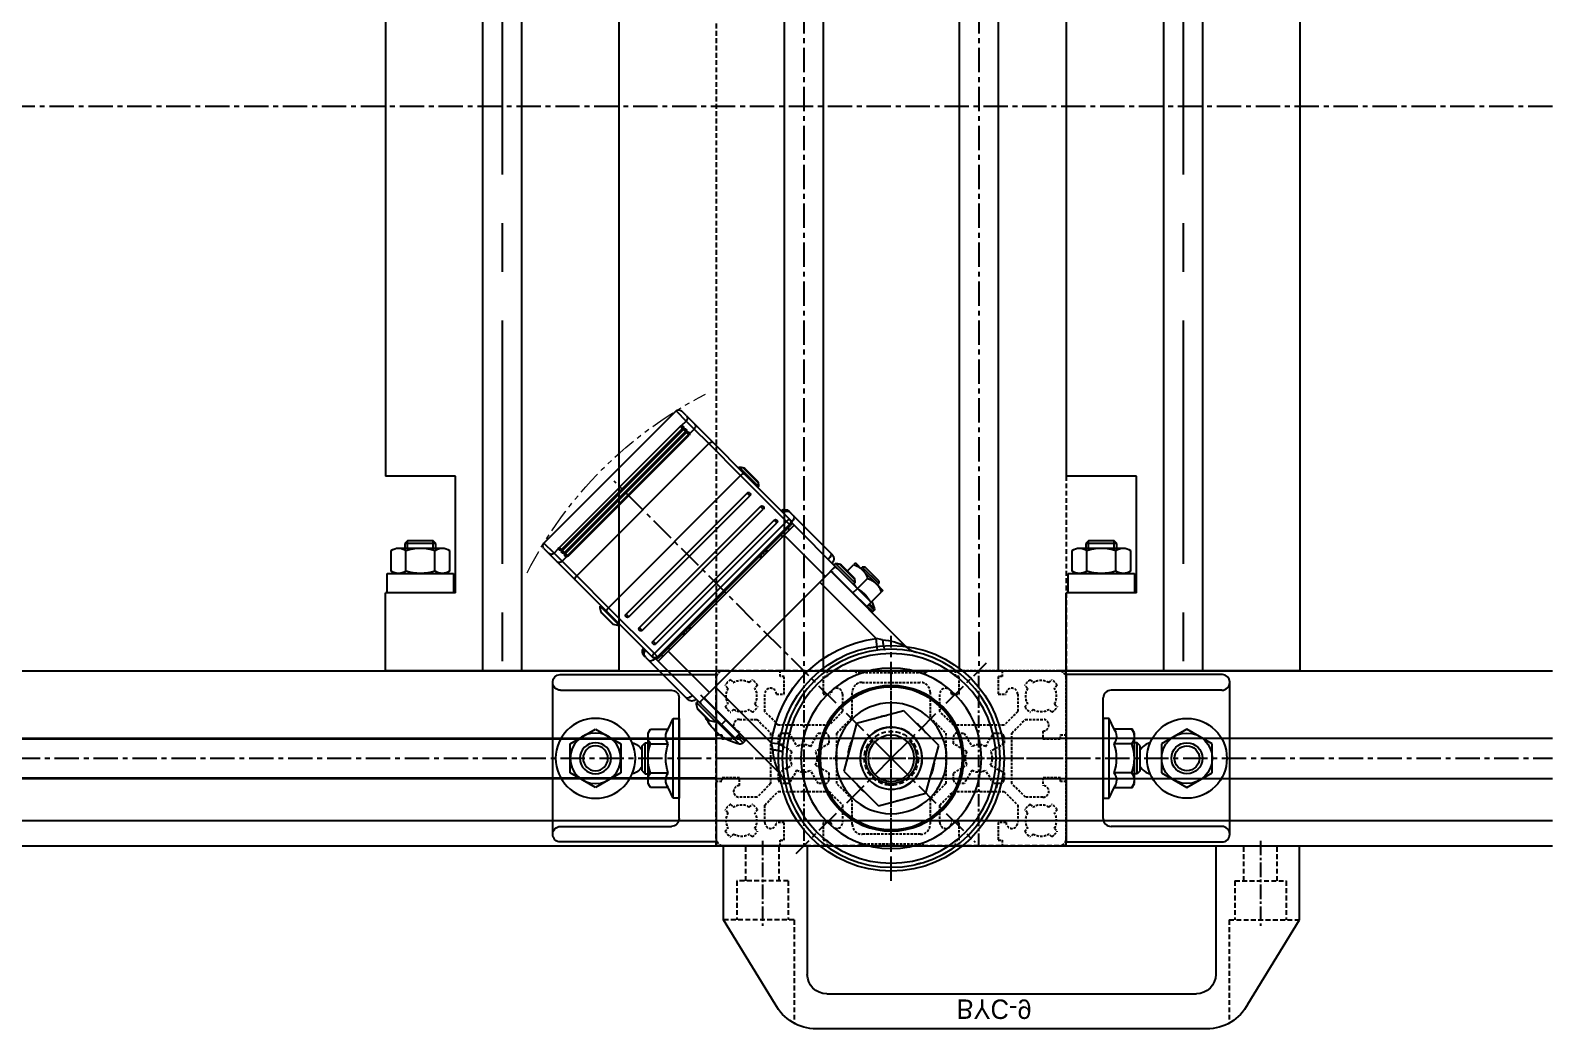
# Model space of a CAD drawing. Header units: inches. Extents: x 0 to 77285, y -118 to 40065.
# Drawn here: x 30708.4 to 31099.6, y 22943.4 to 23200 of the extents above; entities that cross this region are included whole.
import ezdxf

# ---------------------------------------------------------------- set-up
doc = ezdxf.new("R2010")
doc.units = ezdxf.units.IN
doc.header["$LTSCALE"] = 5
doc.header["$MEASUREMENT"] = 0
for name, pattern in [('CENTER', [2, 1.25, -0.25, 0.25, -0.25]), ('CENTER2', [1.125, 0.75, -0.125, 0.125, -0.125]), ('CENTERX2', [4, 2.5, -0.5, 0.5, -0.5]), ('HIDDEN', [0.375, 0.25, -0.125]), ('PHANTOM', [2.5, 1.25, -0.25, 0.25, -0.25, 0.25, -0.25])]:
    doc.linetypes.add(name, pattern=pattern)
for name, color, linetype in [('11', 1, 'CENTER'), ('22', 2, 'HIDDEN'), ('44', 4, 'Continuous'), ('77', 40, 'HIDDEN'), ('99', 181, 'Continuous'), ('A', 8, 'Continuous'), ('B', 123, 'Continuous'), ('G', 231, 'Continuous'), ('T', 3, 'Continuous')]:
    doc.layers.add(name, color=color, linetype=linetype)
doc.layers.add('33', color=3, linetype='PHANTOM', lineweight=9)
doc.styles.add('SCI', font='')
doc.styles.get('SCI').set_extended_font_data('Gulim')

# ---------------------------------------------------------------- blocks, each defined once
blk = doc.blocks.new('A$C2389a0cc')
for p, q in [((0, 60), (20, 60)), ((0, 0), (0, 60)), ((20, 42), (20, 60)), ((20, 42), (20, 60)), ((20, 42.5), (20, 59.5)), ((20, 59.5), (25, 59.5)), ((20, 59.5), (25, 59.5)), ((25, 59.5), (25, 42.5)), ((25, 59.5), (25, 42.5)), ((50, 42), (50, 60)), ((50, 60), (240, 60)), ((240, 42), (240, 60)), ((265, 59.5), (265, 42.5)), ((270, 59.5), (265, 59.5)), ((265, 59.5), (265, 42.5)), ((270, 59.5), (265, 59.5)), ((290, 60), (270, 60)), ((270, 42), (270, 60)), ((270, 42), (270, 60)), ((270, 42.5), (270, 59.5)), ((290, 0), (290, 60)), ((25, 56.63), (25, 45.37)), ((25, 56.63), (25, 45.37)), ((25.58, 58.51), (30.92, 58.51)), ((25.58, 58.51), (30.92, 58.51)), ((31.5, 56.63), (31.5, 45.37)), ((31.5, 56.63), (31.5, 45.37)), ((32.72, 55), (31.5, 55)), ((32.72, 55), (31.5, 55)), ((32.72, 47), (32.72, 55)), ((33.4, 54.32), (32.72, 55)), ((32.72, 47), (32.72, 55)), ((33.4, 54.32), (32.72, 55)), ((256.6, 54.32), (257.28, 55)), ((256.6, 54.32), (257.28, 55)), ((257.28, 47), (257.28, 55)), ((257.28, 55), (258.5, 55)), ((257.28, 47), (257.28, 55)), ((257.28, 55), (258.5, 55)), ((258.5, 56.63), (258.5, 45.37)), ((258.5, 56.63), (258.5, 45.37)), ((264.42, 58.51), (259.08, 58.51)), ((264.42, 58.51), (259.08, 58.51)), ((265, 56.63), (265, 45.37)), ((265, 56.63), (265, 45.37)), ((25.58, 54.75), (30.92, 54.75)), ((25.58, 54.75), (30.92, 54.75)), ((31.5, 54.32), (33.4, 54.32)), ((31.5, 54.32), (33.4, 54.32)), ((33.4, 47.68), (33.4, 54.32)), ((33.4, 47.68), (33.4, 54.32)), ((256.6, 47.68), (256.6, 54.32)), ((258.5, 54.32), (256.6, 54.32)), ((256.6, 47.68), (256.6, 54.32)), ((258.5, 54.32), (256.6, 54.32)), ((264.42, 54.75), (259.08, 54.75)), ((264.42, 54.75), (259.08, 54.75)), ((25.58, 47.25), (30.92, 47.25)), ((25.58, 47.25), (30.92, 47.25)), ((31.5, 47.68), (33.4, 47.68)), ((31.5, 47.68), (33.4, 47.68)), ((31.5, 47), (32.72, 47)), ((31.5, 47), (32.72, 47)), ((32.72, 47), (33.4, 47.68)), ((32.72, 47), (33.4, 47.68)), ((257.28, 47), (256.6, 47.68)), ((258.5, 47.68), (256.6, 47.68)), ((257.28, 47), (256.6, 47.68)), ((258.5, 47.68), (256.6, 47.68)), ((258.5, 47), (257.28, 47)), ((258.5, 47), (257.28, 47)), ((264.42, 47.25), (259.08, 47.25)), ((264.42, 47.25), (259.08, 47.25)), ((30.92, 43.49), (25.58, 43.49)), ((30.92, 43.49), (25.58, 43.49)), ((259.08, 43.49), (264.42, 43.49)), ((259.08, 43.49), (264.42, 43.49)), ((25, 42.5), (20, 42.5)), ((25, 42.5), (20, 42.5)), ((20, 42), (50, 42)), ((270, 42), (240, 42)), ((265, 42.5), (270, 42.5)), ((265, 42.5), (270, 42.5)), ((0, 0), (290, 0))]:
    blk.add_line(p, q)
at = {"color": 252}
for p, q in [((0, 35), (290, 35)), ((0, 25), (290, 25))]:
    blk.add_line(p, q, dxfattribs=at)
for centre, radius, start, end in [((28.32, 56.63), 3.32, 145.6158, 214.3842), ((28.32, 56.63), 3.32, 145.6158, 214.3842), ((28.18, 56.63), 3.32, 325.6158, 34.3842), ((28.18, 56.63), 3.32, 325.6158, 34.3842), ((261.82, 56.63), 3.32, 145.6158, 214.3842), ((261.82, 56.63), 3.32, 145.6158, 214.3842), ((261.68, 56.63), 3.32, 325.6158, 34.3842), ((261.68, 56.63), 3.32, 325.6158, 34.3842), ((37.42, 51), 12.42, 162.412, 197.588), ((37.42, 51), 12.42, 162.412, 197.588), ((19.08, 51), 12.42, 342.412, 17.588), ((19.08, 51), 12.42, 342.412, 17.588), ((270.92, 51), 12.42, 162.412, 197.588), ((270.92, 51), 12.42, 162.412, 197.588), ((252.58, 51), 12.42, 342.412, 17.588), ((252.58, 51), 12.42, 342.412, 17.588), ((28.32, 45.37), 3.32, 145.6158, 214.3842), ((28.32, 45.37), 3.32, 145.6158, 214.3842), ((28.18, 45.37), 3.32, 325.6158, 34.3842), ((28.18, 45.37), 3.32, 325.6158, 34.3842), ((261.82, 45.37), 3.32, 145.6158, 214.3842), ((261.82, 45.37), 3.32, 145.6158, 214.3842), ((261.68, 45.37), 3.32, 325.6158, 34.3842), ((261.68, 45.37), 3.32, 325.6158, 34.3842)]:
    blk.add_arc(centre, radius, start, end)
at = {"layer": '11', "linetype": 'CENTERX2', "ltscale": 5}
blk.add_line((0, 30), (290, 30), dxfattribs=at)
blk = doc.blocks.new('A$C968f4001')
for p, q in [((170, 57.5), (1304.93, 57.5)), ((170, 12.5), (1304.93, 12.5))]:
    blk.add_line(p, q)
at = {"layer": '11'}
for p, q in [((1304.93, 202.5), (170, 202.5)), ((170, 35), (1304.93, 35))]:
    blk.add_line(p, q, dxfattribs=at)
at = {"layer": 'B'}
for p, q in [((170, 40.15), (1304.93, 40.15)), ((170, 29.85), (1304.93, 29.85))]:
    blk.add_line(p, q, dxfattribs=at)
at = {"layer": 'G'}
blk.add_line((170, 19), (1304.93, 19), dxfattribs=at)
at = {"rotation": 90}
for p, xscale in [((1065, 347.5), -1), ((1240, 347.5), -1.000000000000002)]:
    blk.add_blockref('A$C2389a0cc', p, dxfattribs=dict(at, xscale=xscale))
blk = doc.blocks.new('1_20230504.1351021')
for p, q in [((50.17, 16.99), (-50.17, 16.99)), ((-60.74, 10.66), (-74, -11.01)), ((-47.5, 7.99), (47.5, 7.99)), ((60.74, 10.66), (74, -11.01)), ((-52.5, -30.01), (-52.5, 2.99)), ((52.5, -30.01), (52.5, 2.99)), ((-52.5, -2.21), (-52.5, -2.21)), ((52.5, -2.21), (52.5, -2.21)), ((-74, -11.01), (-74, -30.01)), ((74, -11.01), (74, -30.01)), ((-52.5, -30.01), (-74, -30.01)), ((52.5, -30.01), (74, -30.01))]:
    blk.add_line(p, q)
for centre, radius, start, end in [((-50.17, 4.99), 12, 90, 151.7626), ((50.17, 4.99), 12, 28.2374, 90), ((-47.5, 2.99), 5, 90, 180), ((47.5, 2.99), 5, 0, 90)]:
    blk.add_arc(centre, radius, start, end)
at = {"layer": '11', "linetype": 'CENTER2'}
for p, q in [((-64, -31.34), (-64, -9.13)), ((64, -31.34), (64, -9.13))]:
    blk.add_line(p, q, dxfattribs=at)
at = {"layer": '22'}
for p, q in [((-55.9, -11.01), (-55.9, 15.53)), ((55.9, -11.01), (55.9, 15.53)), ((-55.9, -11.01), (-74, -11.01)), ((-70.6, -21.01), (-70.6, -11.01)), ((-57.4, -21.01), (-57.4, -11.01)), ((55.9, -11.01), (74, -11.01)), ((57.4, -21.01), (57.4, -11.01)), ((70.6, -21.01), (70.6, -11.01)), ((-57.4, -21.01), (-70.6, -21.01)), ((-68.3, -21.01), (-68.3, -30.01)), ((-59.7, -21.01), (-59.7, -30.01)), ((57.4, -21.01), (70.6, -21.01)), ((59.7, -21.01), (59.7, -30.01)), ((68.3, -21.01), (68.3, -30.01))]:
    blk.add_line(p, q, dxfattribs=at)
at = {"layer": '44', "style": 'SCI'}
blk.add_text('BYC-9', height=5, dxfattribs=at).set_placement((-14.13, 9.45))
blk = doc.blocks.new('A$C993dfb8e')
at = {"layer": '44', "xscale": -1, "rotation": 180}
blk.add_blockref('1_20230504.1351021', (1095.93, -17.51), dxfattribs=at)
blk = doc.blocks.new('A$C96772931')
for name, p in [('A$C968f4001', (80, 46)), ('A$C993dfb8e', (150, 46))]:
    blk.add_blockref(name, p)
blk = doc.blocks.new('A$C55B21E72')
for p, q in [((34.5, 29), (32, 29)), ((32, 29), (32, 28.36)), ((32, 24.7), (32, 28.36)), ((34.5, 30), (34, 29.5)), ((40, 29.5), (34, 29.5)), ((34, 29), (34, 29.5)), ((34.5, 30), (39.5, 30)), ((39.5, 29), (34.5, 29)), ((37, 24.7), (37, 28.36)), ((39.5, 30), (40, 29.5)), ((42, 29), (39.5, 29)), ((40, 29), (40, 29.5)), ((42, 29), (42, 28.36)), ((42, 26.02), (42, 28.36)), ((30, 23.81), (32, 23.81)), ((30, 23.81), (30, 23.3)), ((32, 25), (30.17, 24.08)), ((30.17, 24.08), (32, 24.08)), ((32, 23.1), (32, 24.7)), ((37, 24.7), (32, 24.7)), ((37, 23.1), (37, 24.7)), ((37, 24.7), (45, 24.7)), ((38.5, 25.27), (45.5, 25.27)), ((38.5, 25.27), (38.5, 24.7)), ((39.21, 25.85), (41.98, 25.85)), ((44.23, 26.02), (39.77, 26.02)), ((41.98, 25.85), (44.79, 25.85)), ((44.2, 24.7), (60.46, 24.7)), ((45, 23.1), (45, 24.7)), ((45, 24.7), (46.2, 24.7)), ((45, 24.32), (45, 21.1)), ((45.5, 25.27), (45.5, 24.7)), ((48.26, 26.3), (47.76, 26.3)), ((48.26, 26.3), (61.73, 26.3)), ((60, 21.1), (60, 24.46)), ((60.46, 24.7), (60.84, 24.7)), ((60.57, 24), (60.55, 24)), ((60.55, -24), (60.55, 24)), ((60.57, -24), (60.57, 24)), ((60.57, 24), (60.92, 24)), ((60.92, -24), (60.92, 24)), ((62.08, 24), (60.92, 24)), ((61.91, 25), (61.55, 25)), ((62.93, 26.3), (61.73, 26.3)), ((78.39, 25), (61.91, 25)), ((62.08, 24), (62.08, -24)), ((62.08, 24), (78.72, 24)), ((62.93, 26.3), (63.37, 26.3)), ((63.47, 26.3), (63.37, 26.3)), ((73.5, 25.27), (80.5, 25.27)), ((73.5, 25.27), (73.5, 25)), ((74.21, 25.85), (76.98, 25.85)), ((79.23, 26.02), (74.77, 26.02)), ((76.98, 25.85), (79.79, 25.85)), ((89.85, 25), (78.39, 25)), ((78.72, -24), (78.72, 24)), ((78.72, 24), (90.32, 24)), ((80.5, 25.27), (80.5, 25)), ((96.4, 25), (89.85, 25)), ((90.32, -24), (90.32, 24)), ((90.32, 24), (95.57, 24)), ((95.57, 24), (98.55, 24)), ((95.57, 22.3), (95.57, 24)), ((99.38, 25), (96.4, 25)), ((98.55, 22.34), (98.55, 24)), ((102.21, 24), (98.55, 24)), ((99.38, 25), (101.21, 25)), ((102.21, -24), (102.21, 24)), ((44.75, 23), (17.75, 23)), ((23.12, 19.96), (24.5, 19.01)), ((30, 23.3), (32, 23.3)), ((32, 23.1), (37, 23.1)), ((36, 23), (36, 23.1)), ((45, 23.1), (37, 23.1)), ((39.5, 23.1), (39.5, 23)), ((44.5, 23.1), (44.5, 23)), ((45, 21.1), (45, -21.1)), ((60, 21.1), (45, 21.1)), ((60, 21.1), (60, -21.1)), ((60, 20.5), (60.55, 20.5)), ((60.55, 23.1), (60.46, 23.1)), ((63.56, -22), (63.56, 22)), ((64.55, 22), (63.56, 22)), ((64.55, -22), (64.55, 22)), ((68.48, -22), (68.48, 22)), ((69.47, 22), (68.48, 22)), ((69.47, -22), (69.47, 22)), ((73.4, -22), (73.4, 22)), ((74.39, 22), (73.4, 22)), ((74.39, -22), (74.39, 22)), ((95.43, -22), (95.43, 22)), ((95.43, 22), (95.63, 22)), ((95.63, 22), (95.63, -22)), ((96.4, 22), (95.63, 22)), ((96.4, 22), (96.4, -22)), ((96.53, -22), (96.53, 22)), ((96.53, 22), (96.74, 22)), ((96.74, 22), (96.74, -22)), ((97.51, 22), (96.74, 22)), ((97.51, 22), (97.51, -22)), ((97.64, -22), (97.64, 22.01)), ((97.64, 22.01), (97.85, 22.01)), ((98.62, 22.01), (97.85, 22.01)), ((97.85, -22), (97.85, 22.01)), ((98.33, 22.5), (98.32, 22.5)), ((98.33, 22.5), (98.34, 22.5)), ((98.62, 22.01), (98.62, -22)), ((22.12, 17.16), (24.49, 19)), ((24.49, 19), (45, 19)), ((45, 19), (45, -19)), ((-24.26, 14.04), (-24.23, 14.04)), ((60, 14.04), (60.55, 14.04)), ((-12.64, 0), (-6.32, 10.95)), ((-6.32, 10.95), (6.32, 10.95)), ((6.32, 10.95), (12.64, 0)), ((-6.32, -10.95), (-12.64, 0)), ((12.64, 0), (6.32, -10.95)), ((6.32, -10.95), (-6.32, -10.95)), ((-24.26, -14.04), (-24.23, -14.04)), ((60, -14.04), (60.55, -14.04)), ((22.12, -17.16), (24.49, -19)), ((23.12, -19.96), (24.5, -19.01)), ((45, -19), (24.49, -19)), ((17.75, -23), (44.75, -23)), ((32, -23.1), (32, -24.7)), ((32, -23.1), (37, -23.1)), ((36, -23), (36, -23.1)), ((37, -23.1), (37, -24.7)), ((45, -23.1), (37, -23.1)), ((39.5, -23), (39.5, -23.1)), ((44.5, -23), (44.5, -23.1)), ((45, -24.32), (45, -21.1)), ((60, -21.1), (45, -21.1)), ((45, -23.1), (45, -24.7)), ((46.2, -23.1), (45, -23.1)), ((60.55, -20.5), (60, -20.5)), ((60, -21.1), (60, -24.46)), ((60.55, -23.1), (60.46, -23.1)), ((63.56, -22), (64.55, -22)), ((68.48, -22), (69.47, -22)), ((73.4, -22), (74.39, -22)), ((95.63, -22), (95.43, -22)), ((95.57, -24), (95.57, -22.3)), ((95.63, -22), (96.4, -22)), ((96.74, -22), (96.53, -22)), ((96.74, -22), (97.51, -22)), ((97.85, -22), (97.64, -22)), ((97.85, -22), (98.62, -22)), ((98.55, -24), (98.55, -22.33)), ((32, -23.5), (29.7, -23.5)), ((29.7, -24.12), (29.7, -23.5)), ((32, -24.12), (29.7, -24.12)), ((38.5, -24.96), (30.15, -24.96)), ((37, -24.7), (32, -24.7)), ((37, -24.7), (45, -24.7)), ((38.5, -24.7), (38.5, -25.27)), ((38.5, -25.27), (45.5, -25.27)), ((39.78, -26.18), (44.22, -26.18)), ((40, -26.23), (44, -26.23)), ((44.2, -24.7), (60.46, -24.7)), ((45, -24.7), (46.2, -24.7)), ((45.5, -24.7), (45.5, -25.27)), ((48.26, -26.3), (47.76, -26.3)), ((48.26, -26.3), (61.73, -26.3)), ((60.46, -24.7), (60.84, -24.7)), ((60.55, -24), (60.57, -24)), ((60.92, -24), (60.57, -24)), ((60.92, -24), (62.08, -24)), ((61.55, -25), (61.91, -25)), ((62.93, -26.3), (61.73, -26.3)), ((61.91, -25), (78.39, -25)), ((78.72, -24), (62.08, -24)), ((62.93, -26.3), (63.37, -26.3)), ((63.47, -26.3), (63.37, -26.3)), ((73.5, -25), (73.5, -25.27)), ((73.5, -25.27), (80.5, -25.27)), ((74.78, -26.18), (79.22, -26.18)), ((75, -26.23), (79, -26.23)), ((78.39, -25), (89.85, -25)), ((90.32, -24), (78.72, -24)), ((80.5, -25), (80.5, -25.27)), ((89.85, -25), (96.4, -25)), ((95.57, -24), (90.32, -24)), ((98.55, -24), (95.57, -24)), ((96.4, -25), (99.38, -25)), ((98.55, -24), (102.21, -24)), ((101.21, -25), (99.38, -25))]:
    blk.add_line(p, q)
for radius in [28, 26.93, 23.19, 18.7, 18.3, 14.25, 7.94, 5.94]:
    blk.add_circle((0, 0), radius)
for centre, radius, start, end in [((30.3, 23.81), 0.3, 116.5651, 180), ((42, 21.7), 5, 123.9242, 134.427), ((39.77, 25.02), 1, 90, 123.9242), ((44.23, 25.02), 1, 56.0758, 90), ((42, 21.7), 5, 45.573, 56.0758), ((47.76, 24.7), 1.6, 90, 180), ((61.55, 24), 1, 90, 180), ((63.47, 24.7), 1.6, 10.8069, 90), ((77, 21.7), 5, 123.9242, 134.427), ((74.77, 25.02), 1, 90, 123.9242), ((79.23, 25.02), 1, 56.0758, 90), ((77, 21.7), 5, 45.573, 56.0758), ((101.21, 24), 1, 360, 90), ((12.43, 7.42), 16.46, 49.5638, 71.1667), ((30.3, 23.3), 0.3, 180, 270), ((64.05, 22), 0.5, 360, 90), ((68.97, 22), 0.5, 360, 90), ((73.89, 22), 0.5, 360, 90), ((95.85, 21.99), 0.421, 131.7236, 178.6635), ((97.87, 22.02), 0.747, 359.5407, 25.4664), ((0, 0), 31, 322.1962, 37.8038), ((4.5, 0), 32, 153.9856, 154.6415), ((-21.11, 12.5), 3.5, 140.6509, 153.9856), ((58.9, 14), 1.75, 19.4645, 51.0679), ((58.89, 14), 1.75, 18.0413, 50.4774), ((58.89, 14), 1.75, 309.5226, 341.9587), ((58.9, 14), 1.75, 308.9321, 340.5355), ((0, 0), 11.07, 81.4553, 98.5447), ((0, 0), 11.07, 141.4553, 158.5447), ((0, 0), 6.54, 90, 360), ((0, 0), 11.07, 21.4553, 38.5447), ((0, 0), 11.07, 201.4553, 218.5447), ((0, 0), 11.07, 321.4553, 338.5447), ((0, 0), 11.07, 261.4553, 278.5447), ((4.5, 0), 32, 205.3585, 206.0144), ((-21.11, -12.5), 3.5, 206.0144, 219.3491), ((58.9, -14), 1.75, 19.4645, 51.0679), ((58.89, -14), 1.75, 18.0413, 50.4774), ((58.89, -14), 1.75, 309.5226, 341.9587), ((58.9, -14), 1.75, 308.9321, 340.5355), ((12.43, -7.42), 16.46, 288.8333, 310.4362), ((30.2, -23.5), 0.5, 90, 180), ((64.05, -22), 0.5, 270, 360), ((68.97, -22), 0.5, 270, 360), ((73.89, -22), 0.5, 270, 360), ((95.85, -21.99), 0.421, 181.3365, 228.2764), ((97.85, -22), 0.77, 334.9263, 0.3451), ((30.7, -24.12), 1, 180, 236.782), ((37, -14.5), 12.5, 236.782, 290.2005), ((42, -21.7), 5, 225.573, 243.6122), ((40, -25.73), 0.5, 243.6122, 270), ((44, -25.73), 0.5, 270, 296.3878), ((42, -21.7), 5, 296.3878, 314.427), ((47.76, -24.7), 1.6, 180, 270), ((61.55, -24), 1, 180, 270), ((63.47, -24.7), 1.6, 270, 349.1931), ((77, -21.7), 5, 225.573, 243.6122), ((75, -25.73), 0.5, 243.6122, 270), ((79, -25.73), 0.5, 270, 296.3878), ((77, -21.7), 5, 296.3878, 314.427), ((101.21, -24), 1, 270, 360)]:
    blk.add_arc(centre, radius, start, end)
for centre, major_axis, ratio, start_param, end_param in [((39.77, 25.02), (0, 1), 1, 0, 0.592089), ((48.26, 24.7), (0, 1.6), 0.440575, 0, 1.570796), ((61.55, 24), (0, 1), 0.984109, 0, 1.570796), ((61.91, 24), (0, -1), 0.984109, 3.141593, 4.712389), ((61.73, 24.7), (0, 1.6), 0.440575, 0, 1.475123), ((61.91, 24), (0, 1), 0.177565, 4.712389, 6.283185), ((62.93, 24.7), (0, 1.6), 0.897716, 4.901005, 6.283185), ((63.37, 24.7), (0, -1.6), 0.897716, 1.759413, 3.141593), ((74.77, 25.02), (0, 1), 1, 0, 0.592089), ((78.39, 24), (0, 1), 0.336786, 4.712389, 6.283185), ((89.85, 24), (0, -1), 0.478825, 1.570796, 3.141593), ((96.4, 24), (0, -1), 0.832837, 3.141593, 4.712389), ((99.38, 24), (0, -1), 0.832837, 3.141593, 4.712389), ((64.05, 22), (0, -0.5), 0.984109, 3.141593, 4.712389), ((68.97, 22), (0, -0.5), 0.984109, 3.141593, 4.712389), ((73.89, 22), (0, -0.5), 0.984109, 3.141593, 4.712389), ((96.12, 22), (-0.697, 0), 0.716941, 4.712389, 5.629222), ((96.12, 22), (0, 0.5), 0.984109, 0, 1.570796), ((96.12, 22), (0, 0.5), 0.553518, 4.712389, 6.283185), ((97.23, 22), (-0.697, 0), 0.716941, 4.712389, 6.283185), ((97.23, 22), (0, 0.5), 0.984109, 0, 1.570796), ((97.23, 22), (0, 0.5), 0.553518, 4.712389, 6.283185), ((98.32, 22.01), (-0.683, 0), 0.716941, 4.712389, 6.283185), ((98.33, 22.01), (0, 0.49), 0.984109, 0, 1.570796), ((98.34, 22.01), (0, 0.49), 0.553518, 5.44332, 6.283185), ((64.05, -22), (0, -0.5), 0.984109, 4.712389, 6.283185), ((68.97, -22), (0, -0.5), 0.984109, 4.712389, 6.283185), ((73.89, -22), (0, -0.5), 0.984109, 4.712389, 6.283185), ((96.12, -22), (-0.697, 0), 0.716941, 0.653963, 1.570796), ((96.12, -22), (0, 0.5), 0.984109, 1.570796, 3.141593), ((96.12, -22), (0, 0.5), 0.553518, 3.141593, 4.712389), ((97.23, -22), (-0.697, 0), 0.716941, 0, 1.570796), ((97.23, -22), (0, 0.5), 0.984109, 1.570796, 3.141593), ((97.23, -22), (0, 0.5), 0.553518, 3.141593, 4.712389), ((98.34, -22), (-0.697, 0), 0.716941, 0, 1.570796), ((98.34, -22), (0, 0.5), 0.984109, 1.570796, 3.141593), ((98.34, -22), (0, 0.5), 0.553518, 3.141593, 3.989144), ((48.26, -24.7), (0, -1.6), 0.440575, 4.712389, 6.283185), ((61.55, -24), (0, 1), 0.984109, 1.570796, 3.141593), ((61.91, -24), (0, -1), 0.984109, 4.712389, 6.283185), ((61.73, -24.7), (0, -1.6), 0.440575, 4.808063, 6.283185), ((61.91, -24), (0, 1), 0.177565, 3.141593, 4.712389), ((62.93, -24.7), (0, -1.6), 0.897716, 0, 1.38218), ((63.37, -24.7), (0, 1.6), 0.897716, 3.141593, 4.523773), ((78.39, -24), (0, -1), 0.336786, 0, 1.570796), ((89.85, -24), (0, -1), 0.478825, 0, 1.570796), ((96.4, -24), (0, -1), 0.832837, 4.712389, 6.283185), ((99.38, -24), (0, 1), 0.832837, 1.570796, 3.141593)]:
    blk.add_ellipse(centre, major_axis=major_axis, ratio=ratio, start_param=start_param, end_param=end_param)
for points, weights, degree in [([(34.5, 29), (33.34, 29), (32, 28.36)], [1, 1.04722526483, 1.01794261965], 2), ([(37, 28.36), (35.66, 29), (34.5, 29)], [1.01794261965, 1.04722526483, 1], 2), ([(39.5, 29), (38.34, 29), (37, 28.36)], [1, 1.04722526483, 1.01794261965], 2), ([(42, 28.36), (40.66, 29), (39.5, 29)], [1.01794261965, 1.04722526483, 1], 2), ([(17.75, 23), (16.64, 23), (15.57, 23.3), (14.62, 23.88)], [1, 0.975022206762, 0.975022206762, 1], 3), ([(32.32, 24.7), (33.47, 25), (34.5, 25)], [1.04268419234, 1.05130644623, 1], 2), ([(34.5, 25), (35.53, 25), (36.68, 24.7)], [1, 1.05130644623, 1.04268419234], 2), ([(37.32, 24.7), (37.93, 24.86), (38.5, 24.93)], [1.04268419234, 1.04728359801, 1.03483016525], 2), ([(23.11, 19.95), (21.95, 18.97), (21.06, 18.46), (20.87, 18.66)], [1, 0.840653199569, 0.840653199569, 1], 3), ([(23.11, -19.95), (21.95, -18.97), (21.06, -18.46), (20.87, -18.66)], [1, 0.84065319957, 0.84065319957, 1], 3), ([(14.62, -23.88), (15.57, -23.3), (16.64, -23), (17.75, -23)], [1, 0.975022206762, 0.975022206762, 1], 3)]:
    blk.add_rational_spline(points, weights, degree=degree)
for points, knots in [([(45, 24.32), (45, 24.34), (45, 24.35), (44.99, 24.41), (44.98, 24.46), (44.93, 24.55), (44.89, 24.58), (44.78, 24.64), (44.72, 24.66), (44.57, 24.68), (44.49, 24.69), (44.34, 24.7), (44.27, 24.7), (44.2, 24.7)], [4.078427, 4.078427, 4.078427, 4.078427, 4.16057, 4.16057, 4.538389, 4.538389, 4.916208, 4.916208, 5.294027, 5.294027, 5.671846, 5.671846, 5.924465, 5.924465, 5.924465, 5.924465]), ([(60.46, 24.7), (60.42, 24.7), (60.37, 24.7), (60.26, 24.69), (60.19, 24.68), (60.1, 24.64), (60.06, 24.62), (60.01, 24.55), (60, 24.51), (60, 24.46)], [1.688361, 1.688361, 1.688361, 1.688361, 1.905558, 1.905558, 2.287149, 2.287149, 2.668741, 2.668741, 3.050332, 3.050332, 3.050332, 3.050332]), ([(44.2, 23.1), (44.26, 23.1), (44.31, 23.1), (44.48, 23.09), (44.59, 23.07), (44.75, 23), (44.82, 22.96), (44.92, 22.82), (44.95, 22.74), (44.97, 22.64), (44.98, 22.63), (44.98, 22.62)], [1.258223, 1.258223, 1.258223, 1.258223, 1.461949, 1.461949, 1.949265, 1.949265, 2.385104, 2.385104, 2.820942, 2.820942, 2.863826, 2.863826, 2.863826, 2.863826]), ([(60, 22.64), (60, 22.68), (60, 22.71), (60.02, 22.84), (60.04, 22.92), (60.13, 23.03), (60.2, 23.06), (60.33, 23.09), (60.39, 23.1), (60.46, 23.1)], [16.400421, 16.400421, 16.400421, 16.400421, 16.586762, 16.586762, 17.056183, 17.056183, 17.525605, 17.525605, 17.848828, 17.848828, 17.848828, 17.848828]), ([(44.2, -23.1), (44.26, -23.1), (44.31, -23.1), (44.48, -23.09), (44.59, -23.07), (44.75, -23), (44.82, -22.96), (44.92, -22.82), (44.95, -22.74), (44.97, -22.64), (44.98, -22.63), (44.98, -22.62)], [1.258223, 1.258223, 1.258223, 1.258223, 1.461949, 1.461949, 1.949265, 1.949265, 2.385104, 2.385104, 2.820942, 2.820942, 2.863826, 2.863826, 2.863826, 2.863826]), ([(60, -22.64), (60, -22.68), (60, -22.71), (60.02, -22.84), (60.04, -22.92), (60.13, -23.03), (60.2, -23.06), (60.33, -23.09), (60.39, -23.1), (60.46, -23.1)], [16.400421, 16.400421, 16.400421, 16.400421, 16.586762, 16.586762, 17.056183, 17.056183, 17.525605, 17.525605, 17.848828, 17.848828, 17.848828, 17.848828]), ([(45, -24.32), (45, -24.34), (45, -24.35), (44.99, -24.41), (44.98, -24.46), (44.93, -24.55), (44.89, -24.58), (44.78, -24.64), (44.72, -24.66), (44.57, -24.68), (44.49, -24.69), (44.34, -24.7), (44.27, -24.7), (44.2, -24.7)], [4.078427, 4.078427, 4.078427, 4.078427, 4.16057, 4.16057, 4.538389, 4.538389, 4.916208, 4.916208, 5.294027, 5.294027, 5.671846, 5.671846, 5.924465, 5.924465, 5.924465, 5.924465]), ([(60.46, -24.7), (60.42, -24.7), (60.37, -24.7), (60.26, -24.69), (60.19, -24.68), (60.1, -24.64), (60.06, -24.62), (60.01, -24.55), (60, -24.51), (60, -24.46)], [1.688361, 1.688361, 1.688361, 1.688361, 1.905558, 1.905558, 2.287149, 2.287149, 2.668741, 2.668741, 3.050332, 3.050332, 3.050332, 3.050332])]:
    blk.add_open_spline(points, degree=3, knots=knots)
at = {"layer": '11'}
for q in [(0, 34.65), (-30.52, 0), (0, -34.65), (100.72, 0)]:
    blk.add_line((0, 0), q, dxfattribs=at)
at = {"layer": '33'}
blk.add_arc((0, 0), 105.02, 342.0057, 17.9943, dxfattribs=at)
blk = doc.blocks.new('A$C47db6cef')
at = {"ltscale": 0.506191}
for p, q in [((16.5, 45), (2, 45)), ((16.5, 43.5), (16.5, 45)), ((28.5, 45), (16.5, 45)), ((17.5, 43.5), (16.5, 43.5)), ((17.5, 39), (17.5, 43.5)), ((27.5, 43.5), (27.5, 39)), ((28.5, 43.5), (27.5, 43.5)), ((28.5, 45), (28.5, 43.5)), ((36.5, 45), (28.5, 45)), ((37, 44.5), (36.5, 45)), ((44.7, 44.5), (37, 44.5)), ((45, 44.2), (44.7, 44.5)), ((45.3, 44.5), (45, 44.2)), ((53, 44.5), (45.3, 44.5)), ((53.5, 45), (53, 44.5)), ((61.5, 45), (53.5, 45)), ((61.5, 43.5), (61.5, 45)), ((73.5, 45), (61.5, 45)), ((62.5, 43.5), (61.5, 43.5)), ((62.5, 39), (62.5, 43.5)), ((72.5, 43.5), (72.5, 39)), ((73.5, 43.5), (72.5, 43.5)), ((73.5, 45), (73.5, 43.5)), ((88, 45), (73.5, 45)), ((0, 43), (0, 28.5)), ((3.05, 40.53), (2.33, 41.26)), ((3.74, 42.67), (4.47, 41.95)), ((8.53, 41.95), (9.26, 42.67)), ((10.67, 41.26), (9.95, 40.53)), ((35, 33), (35, 39.5)), ((37.5, 42), (52.5, 42)), ((55, 39.5), (55, 33)), ((80.05, 40.53), (79.33, 41.26)), ((80.74, 42.67), (81.47, 41.95)), ((85.53, 41.95), (86.26, 42.67)), ((87.67, 41.26), (86.95, 40.53)), ((90, 28.5), (90, 43)), ((2.33, 35.74), (3.05, 36.47)), ((9.95, 36.47), (10.67, 35.74)), ((12.5, 34.5), (12.5, 39)), ((15.5, 39), (17.5, 39)), ((27.5, 39), (29.5, 39)), ((32.5, 39), (32.5, 34.5)), ((57.5, 34.5), (57.5, 39)), ((60.5, 39), (62.5, 39)), ((72.5, 39), (74.5, 39)), ((77.5, 39), (77.5, 34.5)), ((79.33, 35.74), (80.05, 36.47)), ((86.95, 36.47), (87.67, 35.74)), ((4.47, 35.05), (3.74, 34.33)), ((6, 32.5), (10.5, 32.5)), ((9.26, 34.33), (8.53, 35.05)), ((10.5, 32.5), (14, 29)), ((16, 31), (12.5, 34.5)), ((32.5, 34.5), (29, 31)), ((31, 29), (35, 33)), ((55, 33), (59, 29)), ((61, 31), (57.5, 34.5)), ((77.5, 34.5), (74, 31)), ((76, 29), (79.5, 32.5)), ((79.5, 32.5), (84, 32.5)), ((81.47, 35.05), (80.74, 34.33)), ((86.26, 34.33), (85.53, 35.05)), ((0, 28.5), (1.5, 28.5)), ((0, 28.5), (0, 16.5)), ((1.5, 28.5), (1.5, 27.5)), ((1.5, 27.5), (6, 27.5)), ((6, 27.5), (6, 29.5)), ((14, 29), (14, 22.8)), ((22.2, 31), (16, 31)), ((16, 26.25), (16, 28)), ((17, 29), (18.75, 29)), ((18.75, 29), (20.75, 25.53)), ((22.5, 30.7), (22.2, 31)), ((22.8, 31), (22.5, 30.7)), ((29, 31), (22.8, 31)), ((24.25, 25.53), (26.25, 29)), ((26.25, 29), (28, 29)), ((29, 28), (29, 26.25)), ((31, 16), (31, 29)), ((59, 29), (59, 16)), ((67.2, 31), (61, 31)), ((61, 26.25), (61, 28)), ((62, 29), (63.75, 29)), ((63.75, 29), (65.75, 25.53)), ((67.5, 30.7), (67.2, 31)), ((67.8, 31), (67.5, 30.7)), ((74, 31), (67.8, 31)), ((69.25, 25.53), (71.25, 29)), ((71.25, 29), (73, 29)), ((74, 28), (74, 26.25)), ((76, 22.8), (76, 29)), ((84, 29.5), (84, 27.5)), ((84, 27.5), (88.5, 27.5)), ((88.5, 28.5), (90, 28.5)), ((88.5, 27.5), (88.5, 28.5)), ((90, 16.5), (90, 28.5)), ((19.47, 24.25), (16, 26.25)), ((29, 26.25), (25.53, 24.25)), ((64.47, 24.25), (61, 26.25)), ((74, 26.25), (70.53, 24.25)), ((14, 22.8), (14.3, 22.5)), ((14.3, 22.5), (14, 22.2)), ((14, 22.2), (14, 16)), ((16, 18.75), (19.47, 20.75)), ((25.53, 20.75), (29, 18.75)), ((61, 18.75), (64.47, 20.75)), ((70.53, 20.75), (74, 18.75)), ((75.7, 22.5), (76, 22.8)), ((76, 22.2), (75.7, 22.5)), ((76, 16), (76, 22.2)), ((0, 16.5), (0, 2)), ((1.5, 16.5), (0, 16.5)), ((1.5, 17.5), (1.5, 16.5)), ((6, 17.5), (1.5, 17.5)), ((6, 15.5), (6, 17.5)), ((14, 16), (10.5, 12.5)), ((16, 17), (16, 18.75)), ((18.75, 16), (17, 16)), ((20.75, 19.47), (18.75, 16)), ((26.25, 16), (24.25, 19.47)), ((28, 16), (26.25, 16)), ((29, 18.75), (29, 17)), ((35, 12), (31, 16)), ((59, 16), (55, 12)), ((61, 17), (61, 18.75)), ((63.75, 16), (62, 16)), ((65.75, 19.47), (63.75, 16)), ((71.25, 16), (69.25, 19.47)), ((73, 16), (71.25, 16)), ((74, 18.75), (74, 17)), ((79.5, 12.5), (76, 16)), ((84, 17.5), (84, 15.5)), ((88.5, 17.5), (84, 17.5)), ((88.5, 16.5), (88.5, 17.5)), ((90, 16.5), (88.5, 16.5)), ((90, 2), (90, 16.5)), ((10.5, 12.5), (6, 12.5)), ((12.5, 10.5), (16, 14)), ((16, 14), (22.2, 14)), ((22.2, 14), (22.5, 14.3)), ((22.5, 14.3), (22.8, 14)), ((22.8, 14), (29, 14)), ((29, 14), (32.5, 10.5)), ((35, 5.5), (35, 12)), ((55, 12), (55, 5.5)), ((57.5, 10.5), (61, 14)), ((61, 14), (67.2, 14)), ((67.2, 14), (67.5, 14.3)), ((67.5, 14.3), (67.8, 14)), ((67.8, 14), (74, 14)), ((74, 14), (77.5, 10.5)), ((84, 12.5), (79.5, 12.5)), ((3.05, 8.53), (2.33, 9.26)), ((3.74, 10.67), (4.47, 9.95)), ((8.53, 9.95), (9.26, 10.67)), ((10.67, 9.26), (9.95, 8.53)), ((12.5, 6), (12.5, 10.5)), ((32.5, 10.5), (32.5, 6)), ((57.5, 6), (57.5, 10.5)), ((77.5, 10.5), (77.5, 6)), ((80.05, 8.53), (79.33, 9.26)), ((80.74, 10.67), (81.47, 9.95)), ((85.53, 9.95), (86.26, 10.67)), ((87.67, 9.26), (86.95, 8.53)), ((2.33, 3.74), (3.05, 4.47)), ((9.95, 4.47), (10.67, 3.74)), ((17.5, 6), (15.5, 6)), ((17.5, 1.5), (17.5, 6)), ((27.5, 6), (27.5, 1.5)), ((29.5, 6), (27.5, 6)), ((62.5, 6), (60.5, 6)), ((62.5, 1.5), (62.5, 6)), ((72.5, 6), (72.5, 1.5)), ((74.5, 6), (72.5, 6)), ((79.33, 3.74), (80.05, 4.47)), ((86.95, 4.47), (87.67, 3.74)), ((2, 0), (16.5, 0)), ((4.47, 3.05), (3.74, 2.33)), ((9.26, 2.33), (8.53, 3.05)), ((16.5, 1.5), (17.5, 1.5)), ((16.5, 0), (16.5, 1.5)), ((16.5, 0), (28.5, 0)), ((27.5, 1.5), (28.5, 1.5)), ((28.5, 1.5), (28.5, 0)), ((28.5, 0), (35.55, 0)), ((35.55, 0), (36.05, 0.5)), ((36.05, 0.5), (44.7, 0.5)), ((52.5, 3), (37.5, 3)), ((44.7, 0.5), (45, 0.8)), ((45, 0.8), (45.3, 0.5)), ((45.3, 0.5), (53.95, 0.5)), ((53.95, 0.5), (54.45, 0)), ((61.5, 1.5), (62.5, 1.5)), ((61.5, 0), (61.5, 1.5)), ((72.5, 1.5), (73.5, 1.5)), ((73.5, 1.5), (73.5, 0)), ((81.47, 3.05), (80.74, 2.33)), ((86.26, 2.33), (85.53, 3.05))]:
    blk.add_line(p, q, dxfattribs=at)
for p, q in [((54.45, 0), (61.5, 0)), ((61.5, 0), (73.5, 0)), ((73.5, 0), (88, 0))]:
    blk.add_line(p, q)
for centre, radius, start, end in [((2, 43), 2, 90, 180), ((88, 43), 2, 0, 90), ((6.5, 38.5), 5, 123.463, 146.537), ((6.5, 38.5), 4, 149.4775, 210.5225), ((6.5, 38.5), 4, 59.4775, 120.5225), ((6.5, 38.5), 5, 33.463, 56.537), ((6.5, 38.5), 4, 329.4775, 30.5225), ((14, 39), 1.5, 0, 180), ((31, 39), 1.5, 0, 180), ((37.5, 39.5), 2.5, 90, 180), ((52.5, 39.5), 2.5, 0, 90), ((59, 39), 1.5, 0, 180), ((76, 39), 1.5, 0, 180), ((83.5, 38.5), 5, 123.463, 146.537), ((83.5, 38.5), 4, 149.4775, 210.5225), ((83.5, 38.5), 4, 59.4775, 120.5225), ((83.5, 38.5), 5, 33.463, 56.537), ((83.5, 38.5), 4, 329.4775, 30.5225), ((6.5, 38.5), 5, 213.463, 236.537), ((6.5, 38.5), 5, 303.463, 326.537), ((83.5, 38.5), 5, 213.463, 236.537), ((83.5, 38.5), 5, 303.463, 326.537), ((6.5, 38.5), 4, 239.4775, 300.5225), ((6, 31), 1.5, 90, 270), ((83.5, 38.5), 4, 239.4775, 300.5225), ((84, 31), 1.5, 270, 90), ((17, 28), 1, 90, 180), ((28, 28), 1, 0, 90), ((62, 28), 1, 90, 180), ((73, 28), 1, 0, 90), ((22.5, 22.5), 3.5, 150, 210), ((22.5, 22.5), 3.5, 60, 120), ((22.5, 22.5), 3.5, 330, 30), ((67.5, 22.5), 3.5, 150, 210), ((67.5, 22.5), 3.5, 60, 120), ((67.5, 22.5), 3.5, 330, 30), ((17, 17), 1, 180, 270), ((22.5, 22.5), 3.5, 240, 300), ((28, 17), 1, 270, 0), ((62, 17), 1, 180, 270), ((67.5, 22.5), 3.5, 240, 300), ((73, 17), 1, 270, 0), ((6, 14), 1.5, 90, 270), ((84, 14), 1.5, 270, 90), ((6.5, 6.5), 5, 123.463, 146.537), ((6.5, 6.5), 4, 149.4775, 210.5225), ((6.5, 6.5), 4, 59.4775, 120.5225), ((6.5, 6.5), 5, 33.463, 56.537), ((6.5, 6.5), 4, 329.4775, 30.5225), ((83.5, 6.5), 5, 123.463, 146.537), ((83.5, 6.5), 4, 149.4775, 210.5225), ((83.5, 6.5), 4, 59.4775, 120.5225), ((83.5, 6.5), 5, 33.463, 56.537), ((83.5, 6.5), 4, 329.4775, 30.5225), ((14, 6), 1.5, 180, 0), ((31, 6), 1.5, 180, 0), ((37.5, 5.5), 2.5, 180, 270), ((52.5, 5.5), 2.5, 270, 0), ((59, 6), 1.5, 180, 0), ((76, 6), 1.5, 180, 0), ((2, 2), 2, 180, 270), ((6.5, 6.5), 5, 213.463, 236.537), ((6.5, 6.5), 4, 239.4775, 300.5225), ((6.5, 6.5), 5, 303.463, 326.537), ((83.5, 6.5), 5, 213.463, 236.537), ((83.5, 6.5), 4, 239.4775, 300.5225), ((83.5, 6.5), 5, 303.463, 326.537), ((88, 2), 2, 270, 0)]:
    blk.add_arc(centre, radius, start, end, dxfattribs=at)
at = {"layer": '11', "ltscale": 0.506191}
for p, q in [((22.5, 45), (22.5, 0)), ((67.5, 0), (67.5, 45)), ((90, 22.5), (0, 22.5))]:
    blk.add_line(p, q, dxfattribs=at)
at = {"layer": '11'}
blk.add_line((45, 45), (45, 0), dxfattribs=at)
at = {"layer": 'A', "ltscale": 0.506191}
for p, q in [((0, 45), (0, 43)), ((2, 45), (0, 45)), ((53.5, 45), (36.5, 45)), ((90, 45), (88, 45)), ((90, 43), (90, 45)), ((0, 2), (0, 0)), ((0, 0), (2, 0)), ((35.55, 0), (54.45, 0)), ((90, 0), (90, 2))]:
    blk.add_line(p, q, dxfattribs=at)
at = {"layer": 'A'}
blk.add_line((88, 0), (90, 0), dxfattribs=at)
blk = doc.blocks.new('A$C632A6005')
for p, q in [((-21.5, 0), (-21.5, -40)), ((21.5, 0), (-21.5, 0)), ((21.5, -40.1), (21.5, 0)), ((-17.5, -40), (-17.5, -11.5)), ((-15.5, -9.5), (15.5, -9.5)), ((10.25, -9.5), (-10.25, -9.5)), ((-10.25, -9.5), (-10.25, -11)), ((-10.25, -11), (10.25, -11)), ((-10.25, -11), (-7.51, -12.3)), ((7.51, -12.3), (10.25, -11)), ((10.25, -11), (10.25, -9.5)), ((17.5, -40), (17.5, -11.5)), ((-7.51, -12.3), (-7.51, -16.89)), ((-3.75, -16.86), (-3.75, -12.3)), ((3.76, -16.86), (3.76, -12.3)), ((7.51, -16.89), (7.51, -12.3)), ((-7.51, -16.89), (-6.44, -17.5)), ((-6.44, -17.5), (6.45, -17.5)), ((-4, -18.2), (-4, -17.5)), ((-4, -18.2), (4, -18.2)), ((-3.2, -19), (-4, -18.2)), ((-3.2, -19), (3.2, -19)), ((3.2, -19), (4, -18.2)), ((4, -18.2), (4, -17.5)), ((6.45, -17.5), (7.51, -16.89)), ((-3.75, -24.5), (-7.5, -31)), ((3.75, -24.5), (-3.75, -24.5)), ((7.51, -31), (3.75, -24.5)), ((-7.5, -31), (-3.75, -37.5)), ((3.75, -37.5), (7.51, -31)), ((-3.75, -37.5), (3.75, -37.5)), ((-19.5, -42), (19.6, -42))]:
    blk.add_line(p, q)
for radius in [10.25, 6.5, 4, 3.2]:
    blk.add_circle((0, -31), radius)
for centre, radius, start, end in [((-15.5, -11.5), 2, 90, 180), ((15.5, -11.5), 2, 0, 90), ((-5.63, -9.89), 3.06, 232.1211, 307.8789), ((0, -1.68), 11.26, 250.5288, 289.4712), ((5.63, -9.89), 3.06, 232.1211, 307.8789), ((-5.63, -14.44), 3.06, 232.1211, 307.8789), ((0, -22.5), 4.1, 121.3886, 166.7272), ((0, -6.24), 11.26, 250.5288, 289.4712), ((0, -22.5), 4.1, 13.2728, 58.6114), ((5.63, -14.44), 3.06, 232.1211, 307.8789), ((-19.5, -40), 2, 180, 270), ((-19.5, -40), 2, 270, 0), ((19.5, -40), 2, 180, 270), ((19.6, -40.1), 1.9, 270, 0)]:
    blk.add_arc(centre, radius, start, end)
blk = doc.blocks.new('A$Cea8c6e81')
for p, q in [((-100, 162.5), (-100, -127.5)), ((-10, 162.5), (-10, -127.5)), ((-870, -127.5), (-100, -127.5)), ((-100, -172.5), (-100, -127.5)), ((-100, -127.5), (-10, -127.5)), ((-870, -172.5), (-100, -172.5)), ((-10, -172.5), (-100, -172.5)), ((-10, -172.5), (-100, -172.5))]:
    blk.add_line(p, q)
at = {"layer": '11'}
for p, q in [((-77.5, 162.5), (-77.5, -127.5)), ((-32.5, 162.5), (-32.5, -127.5)), ((-55, -181.5), (-55, -118.5)), ((-870, -150), (-100, -150))]:
    blk.add_line(p, q, dxfattribs=at)
at = {"layer": '22'}
blk.add_circle((-55, -150), 6.92, dxfattribs=at)
at = {"layer": '44'}
blk.add_circle((-55, -150), 29, dxfattribs=at)
at = {"layer": 'A'}
for p, q in [((-82.5, 162.5), (-82.5, -127.5)), ((-72.5, 162.5), (-72.5, -127.5)), ((-37.5, 162.5), (-37.5, -127.5)), ((-27.5, 162.5), (-27.5, -127.5)), ((-870, -145), (-100, -145)), ((-870, -155), (-100, -155))]:
    blk.add_line(p, q, dxfattribs=at)
at = {"layer": 'T'}
blk.add_arc((-55, -150), 8, 285, 195, dxfattribs=at)
at = {"rotation": 180}
blk.add_blockref('A$C47db6cef', (-10, -127.5), dxfattribs=at)
at = {"layer": '44', "xscale": -1, "rotation": 270}
blk.add_blockref('A$C632A6005', (-100, -150), dxfattribs=at)
at = {"layer": '44', "rotation": 90}
blk.add_blockref('A$C632A6005', (-10, -150), dxfattribs=at)
at = {"layer": '99', "xscale": -1, "rotation": 314.9999999999998}
blk.add_blockref('A$C55B21E72', (-55, -150), dxfattribs=at)

msp = doc.modelspace()

# ---------------------------------------------------------------- linework, layer by layer
at = {"layer": '33'}
msp.add_arc((29714.6497809, 22932.05047629), 1449.76574449, 257.8470729196, 17.84707291956, dxfattribs=at)

# ---------------------------------------------------------------- block references
msp.add_blockref('A$C96772931', (29714.6497809, 22932.05047629))
at = {"layer": '77'}
msp.add_blockref('A$Cea8c6e81', (30984.6497809, 23163.05047629), dxfattribs=at)

doc.saveas('drawing.dxf')
